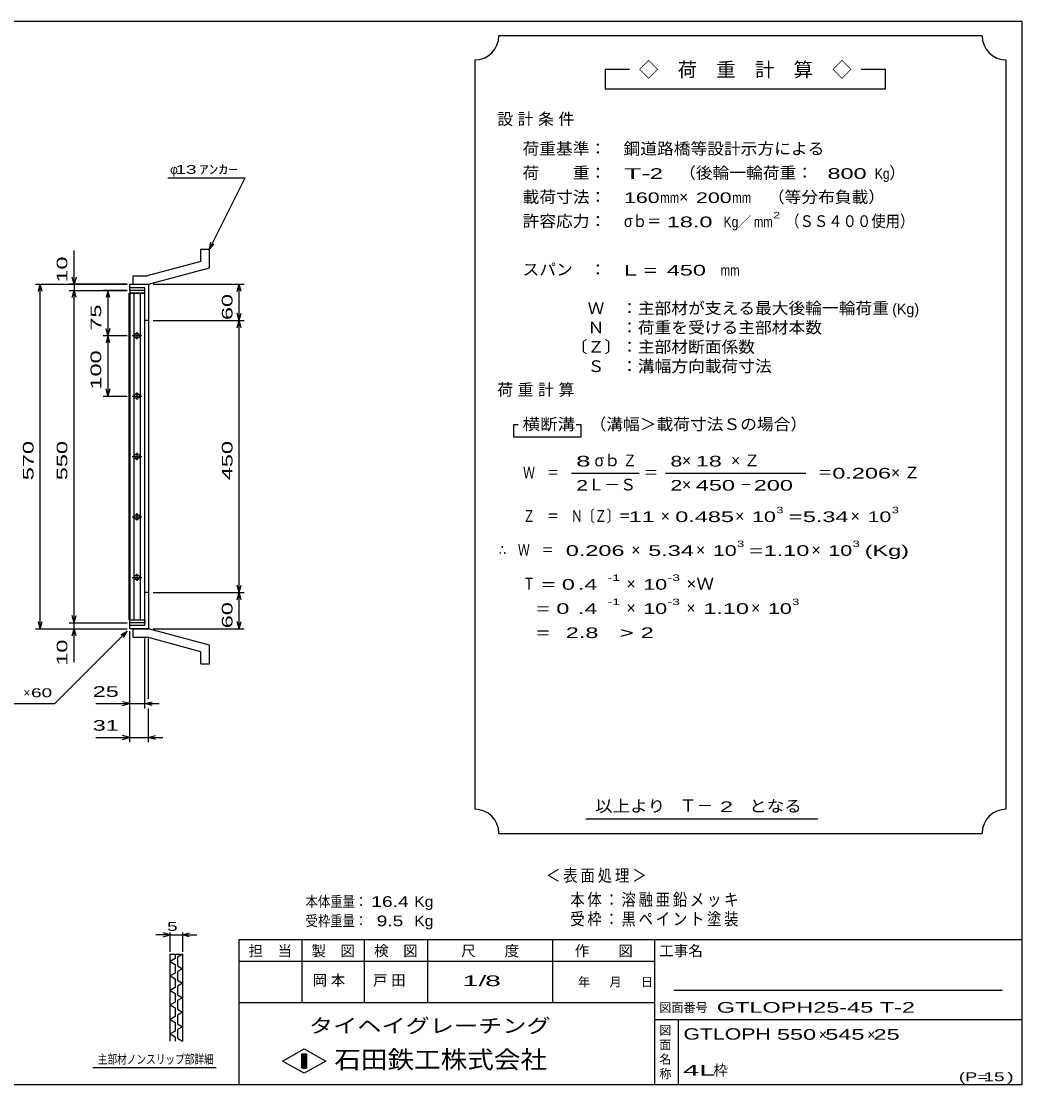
# Model space of a CAD drawing. Units: millimetres, scale not verified. Extents: x -1456 to 1385, y -1026 to 843.
# Drawn here: x -271 to 1385, y -917 to 843 of the extents above; entities that cross this region are included whole.
import ezdxf
from ezdxf.enums import TextEntityAlignment as Align

# ---------------------------------------------------------------- set-up
doc = ezdxf.new("R2010")
doc.units = ezdxf.units.MM
doc.header["$LTSCALE"] = 8
for name, color, linetype, lineweight in [('0_2', 150, 'Continuous', 25), ('16', 3, 'Continuous', 25), ('19', 6, 'Continuous', 25), ('22', 4, 'Continuous', 25), ('24', 2, 'Continuous', 25), ('32', 4, 'Continuous', 25)]:
    doc.layers.add(name, color=color, linetype=linetype, lineweight=lineweight)
doc.styles.add('ベクトル', font='')
doc.styles.get('ベクトル').set_extended_font_data('ベクトル')

msp = doc.modelspace()

# ---------------------------------------------------------------- linework, layer by layer
at = {"layer": '0_2'}
for p, q in [((-1383.2, 842.8), (1384.8, 842.8)), ((1384.8, 842.8), (1384.8, -917.2)), ((1384.8, -677.2), (88.8, -677.2)), ((88.8, -677.2), (88.8, -917.2)), ((192.8, -677.2), (192.8, -781.2)), ((296.8, -781.2), (296.8, -677.2)), ((400.8, -677.2), (400.8, -781.2)), ((608.8, -781.2), (608.8, -677.2)), ((776.8, -677.2), (776.8, -917.2)), ((776.8, -713.2), (88.8, -713.2)), ((1352.8, -761.2), (808.8, -761.2)), ((88.8, -781.2), (776.8, -781.2)), ((776.8, -809.2), (1384.8, -809.2)), ((816.8, -917.2), (816.8, -809.2)), ((160.8, -878), (196.8, -858)), ((196.8, -858), (232.8, -878)), ((196.8, -898), (160.8, -878)), ((192.8, -866), (200.8, -866)), ((192.8, -890), (192.8, -866)), ((192.8, -866), (194.4, -866)), ((194.4, -866), (194.4, -890)), ((196, -890), (196, -866)), ((196, -866), (197.6, -866)), ((232.8, -878), (196.8, -898)), ((197.6, -866), (197.6, -890)), ((199.2, -890), (199.2, -866)), ((199.2, -866), (200.8, -866)), ((200.8, -866), (200.8, -890)), ((200.8, -866), (200.8, -890)), ((200.8, -890), (192.8, -890)), ((194.4, -890), (196, -890)), ((197.6, -890), (199.2, -890)), ((1384.8, -917.2), (-1383.2, -917.2))]:
    msp.add_line(p, q, dxfattribs=at)
at = {"layer": '16'}
for p, q in [((-92.7, -148), (-92.7, 393)), ((-92.7, 393), (-92, 393)), ((-67, 397.5), (-92, 397.5)), ((-92, 397.5), (-92, 393)), ((-92, 393), (-67, 393)), ((-92, 393), (-92, -148)), ((-67, 393), (-92, 393)), ((-85, 393), (-85, -148)), ((-74, -148), (-74, 393)), ((-67, 393), (-67, 397.5)), ((-67, -148), (-67, 393)), ((-88, 322.5), (-72, 322.5)), ((-78, 325.5), (-82, 325.5)), ((-82, 319.5), (-78, 319.5)), ((-80, 328.5), (-80, 316.5)), ((-88, 222.5), (-72, 222.5)), ((-78, 225.5), (-82, 225.5)), ((-82, 219.5), (-78, 219.5)), ((-80, 228.5), (-80, 216.5)), ((-78, 125.5), (-82, 125.5)), ((-80, 128.5), (-80, 116.5)), ((-88, 122.5), (-72, 122.5)), ((-82, 119.5), (-78, 119.5)), ((-88, 22.5), (-72, 22.5)), ((-78, 25.5), (-82, 25.5)), ((-82, 19.5), (-78, 19.5)), ((-80, 28.5), (-80, 16.5)), ((-88, -77.5), (-72, -77.5)), ((-78, -74.5), (-82, -74.5)), ((-82, -80.5), (-78, -80.5)), ((-80, -71.5), (-80, -83.5)), ((-92, -148), (-92.7, -148)), ((-92, -148), (-67, -148)), ((-92, -152.5), (-92, -148)), ((-92, -148), (-67, -148)), ((-67, -152.5), (-92, -152.5)), ((-67, -148), (-67, -152.5))]:
    msp.add_line(p, q, dxfattribs=at)
for centre, radius, start, end in [((-82, 322.5), 3, 90, 270), ((-80, 322.5), 4, 46.6, 133.4), ((-80, 322.5), 4, 226.6, 313.4), ((-78, 322.5), 3, 270, 90), ((-82, 222.5), 3, 90, 270), ((-80, 222.5), 4, 46.6, 133.4), ((-80, 222.5), 4, 226.6, 313.4), ((-78, 222.5), 3, 270, 90), ((-82, 122.5), 3, 90, 270), ((-80, 122.5), 4, 46.6, 133.4), ((-78, 122.5), 3, 270, 90), ((-80, 122.5), 4, 226.6, 313.4), ((-82, 22.5), 3, 90, 270), ((-80, 22.5), 4, 46.6, 133.4), ((-80, 22.5), 4, 226.6, 313.4), ((-78, 22.5), 3, 270, 90), ((-82, -77.5), 3, 90, 270), ((-80, -77.5), 4, 46.6, 133.4), ((-80, -77.5), 4, 226.6, 313.4), ((-78, -77.5), 3, 270, 90)]:
    msp.add_arc(centre, radius, start, end, dxfattribs=at)
at = {"layer": '19'}
for p, q in [((26, 465.5), (40, 465.5)), ((26, 445.5), (26, 465.5)), ((40, 434.5), (40, 465.5)), ((26, 445.5), (-63, 421.5)), ((-61, 407.5), (40, 434.5)), ((-92, 397.5), (-92, 407.5)), ((-92, 407.5), (-62, 407.5)), ((-86, 421.5), (-63, 421.5)), ((-86, 407.5), (-86, 421.5)), ((-86, 407.5), (-61, 407.5)), ((-62, 407.5), (-61, 406.5)), ((-61, 406.5), (-61, -161.5)), ((-67, 401.5), (-92, 401.5)), ((-67, -156.5), (-67, 401.5)), ((-61, 347.5), (-67, 347.5)), ((-61, -102.5), (-67, -102.5)), ((-92, -162.5), (-92, -152.5)), ((-92, -156.5), (-67, -156.5)), ((-62, -162.5), (-92, -162.5)), ((-86, -162.5), (-61, -162.5)), ((-86, -176.5), (-86, -162.5)), ((-61, -161.5), (-62, -162.5)), ((40, -189.5), (-61, -162.5)), ((-86, -176.5), (-63, -176.5)), ((26, -200.5), (-63, -176.5)), ((40, -220.5), (40, -189.5)), ((26, -220.5), (26, -200.5)), ((26, -220.5), (40, -220.5))]:
    msp.add_line(p, q, dxfattribs=at)
at = {"layer": '22'}
for p, q in [((-29, 583.5), (99, 583.5)), ((40, 465.5), (99, 583.5)), ((40, 465.5), (42.4, 477.2)), ((-184, 407.5), (-184, 463.5)), ((40, 465.5), (48, 474.3)), ((-248, 407.5), (-96, 407.5)), ((-243.2, 395.5), (-240, 407.5)), ((-236.8, 395.5), (-240, 407.5)), ((-240, -162.5), (-240, 407.5)), ((-96, 407.5), (-192, 407.5)), ((-184, 407.5), (-187.2, 419.5)), ((-180.8, 419.5), (-184, 407.5)), ((-184, 407.5), (-184, 397.5)), ((-53, 407.5), (97.4, 407.5)), ((86.2, 395.5), (89.4, 407.5)), ((92.6, 395.5), (89.4, 407.5)), ((89.4, 347.5), (89.4, 407.5)), ((-192, 397.5), (-96, 397.5)), ((-187.2, 385.5), (-184, 397.5)), ((-180.8, 385.5), (-184, 397.5)), ((-184, -152.5), (-184, 397.5)), ((-96, 397.5), (-136, 397.5)), ((-128, 397.5), (-131.2, 385.5)), ((-124.8, 385.5), (-128, 397.5)), ((-128, 397.5), (-128, 322.5)), ((89.4, 347.5), (86.2, 359.5)), ((89.4, 347.5), (92.6, 359.5)), ((-128, 322.5), (-131.2, 334.5)), ((-124.8, 334.5), (-128, 322.5)), ((-53, 347.5), (97.4, 347.5)), ((86.2, 335.5), (89.4, 347.5)), ((92.6, 335.5), (89.4, 347.5)), ((89.4, -102.5), (89.4, 347.5)), ((-136, 322.5), (-96, 322.5)), ((-128, 322.5), (-131.2, 310.5)), ((-124.8, 310.5), (-128, 322.5)), ((-128, 322.5), (-128, 222.5)), ((-128, 222.5), (-131.2, 234.5)), ((-124.8, 234.5), (-128, 222.5)), ((-136, 222.5), (-96, 222.5)), ((-53, -102.5), (97.4, -102.5)), ((89.4, -102.5), (86.2, -90.5)), ((86.2, -114.5), (89.4, -102.5)), ((89.4, -102.5), (92.6, -90.5)), ((92.6, -114.5), (89.4, -102.5)), ((89.4, -162.5), (89.4, -102.5)), ((-184, -152.5), (-187.2, -140.5)), ((-184, -152.5), (-180.8, -140.5)), ((-240, -162.5), (-243.2, -150.5)), ((-240, -162.5), (-236.8, -150.5)), ((-192, -152.5), (-96, -152.5)), ((-184, -162.5), (-184, -152.5)), ((89.4, -162.5), (86.2, -150.5)), ((89.4, -162.5), (92.6, -150.5)), ((-248, -162.5), (-96, -162.5)), ((-216, -286.5), (-96, -166.5)), ((-192, -162.5), (-96, -162.5)), ((-187.2, -174.5), (-184, -162.5)), ((-180.8, -174.5), (-184, -162.5)), ((-184, -218.5), (-184, -162.5)), ((-106.4, -172.9), (-96, -166.5)), ((-102.4, -176.9), (-96, -166.5)), ((-92, -294.5), (-92, -166.5)), ((-92, -350.5), (-92, -166.5)), ((-53, -162.5), (97.4, -162.5)), ((-67, -294.5), (-67, -178.7)), ((-61, -278.5), (-61, -178.7)), ((-376, -286.5), (-216, -286.5)), ((-148, -286.5), (-92, -286.5)), ((-92, -286.5), (-104, -283.3)), ((-104, -289.7), (-92, -286.5)), ((-92, -286.5), (-67, -286.5)), ((-67, -286.5), (-55, -283.3)), ((-55, -289.7), (-67, -286.5)), ((-67, -286.5), (-43, -286.5)), ((-61, -350.5), (-61, -294.5)), ((-148, -342.5), (-92, -342.5)), ((-92, -342.5), (-104, -339.3)), ((-104, -345.7), (-92, -342.5)), ((-92, -342.5), (-61, -342.5)), ((-61, -342.5), (-49, -339.3)), ((-49, -345.7), (-61, -342.5)), ((-61, -342.5), (-37, -342.5))]:
    msp.add_line(p, q, dxfattribs=at)
at = {"layer": '24', "color": 4}
for p, q in [((1319.2, 818.8), (519.2, 818.8)), ((479.2, 778.8), (479.2, -461.2)), ((1359.2, -461.2), (1359.2, 778.8)), ((735.2, 762.8), (695.2, 762.8)), ((695.2, 762.8), (695.2, 730.8)), ((1159.2, 762.8), (1119.2, 762.8)), ((1159.2, 730.8), (1159.2, 762.8)), ((695.2, 730.8), (1159.2, 730.8)), ((551.2, 174.8), (543.2, 174.8)), ((543.2, 174.8), (543.2, 154.8)), ((655.2, 174.8), (647.2, 174.8)), ((655.2, 154.8), (655.2, 174.8)), ((543.2, 154.8), (655.2, 154.8)), ((639.2, 94.8), (751.2, 94.8)), ((795.2, 94.8), (1027.2, 94.8)), ((663.2, -477.2), (1047.2, -477.2)), ((519.2, -501.2), (1319.2, -501.2))]:
    msp.add_line(p, q, dxfattribs=at)
for centre, start, end in [((479.2, 818.8), 270, 0), ((1359.2, 818.8), 180, 270), ((479.2, -501.2), 0, 90), ((1359.2, -501.2), 90, 180)]:
    msp.add_arc(centre, 40, start, end, dxfattribs=at)
at = {"layer": '32'}
for p, q in [((-24.8, -669.2), (-36.8, -666)), ((-24.8, -697.2), (-24.8, -665.2)), ((-4.8, -665.2), (-4.8, -697.2)), ((-4.8, -669.2), (7.2, -666)), ((-24.8, -669.2), (-48.8, -669.2)), ((-36.8, -672.4), (-24.8, -669.2)), ((-24.8, -669.2), (-4.8, -669.2)), ((7.2, -672.4), (-4.8, -669.2)), ((-4.8, -669.2), (19.2, -669.2)), ((-24.8, -701.2), (-4.8, -701.2)), ((-24.8, -845.2), (-24.8, -701.2)), ((-16.8, -701.2), (-16.8, -708.4)), ((-4.8, -701.2), (-12.8, -706)), ((-4.8, -701.2), (-4.8, -845.2)), ((-16.8, -708.4), (-24.8, -713.2)), ((-24.8, -713.2), (-16.8, -718)), ((-16.8, -718), (-16.8, -732.4)), ((-12.8, -706), (-12.8, -720.4)), ((-12.8, -720.4), (-4.8, -725.2)), ((-16.8, -732.4), (-24.8, -737.2)), ((-24.8, -737.2), (-16.8, -742)), ((-4.8, -725.2), (-12.8, -730)), ((-12.8, -730), (-12.8, -744.4)), ((-16.8, -756.4), (-24.8, -761.2)), ((-16.8, -742), (-16.8, -756.4)), ((-12.8, -744.4), (-4.8, -749.2)), ((-4.8, -749.2), (-12.8, -754)), ((-12.8, -754), (-12.8, -768.4)), ((-24.8, -761.2), (-16.8, -766)), ((-16.8, -766), (-16.8, -780.4)), ((-12.8, -768.4), (-4.8, -773.2)), ((-4.8, -773.2), (-12.8, -778)), ((-16.8, -780.4), (-24.8, -785.2)), ((-24.8, -785.2), (-16.8, -790)), ((-16.8, -790), (-16.8, -804.4)), ((-12.8, -778), (-12.8, -792.4)), ((-16.8, -804.4), (-24.8, -809.2)), ((-24.8, -809.2), (-16.8, -814)), ((-12.8, -792.4), (-4.8, -797.2)), ((-4.8, -797.2), (-12.8, -802)), ((-12.8, -802), (-12.8, -816.4)), ((-16.8, -814), (-16.8, -828.4)), ((-12.8, -816.4), (-4.8, -821.2)), ((-4.8, -821.2), (-12.8, -826)), ((-12.8, -826), (-12.8, -840.4)), ((-16.8, -828.4), (-24.8, -833.2)), ((-24.8, -833.2), (-16.8, -838)), ((-16.8, -838), (-16.8, -845.2)), ((-12.8, -840.4), (-4.8, -845.2)), ((51.2, -889.2), (-152.8, -889.2))]:
    msp.add_line(p, q, dxfattribs=at)

# ---------------------------------------------------------------- texts
at = {"layer": '0_2', "style": 'ベクトル'}
for s, height, p in [('担\u3000当', 17.6, (104.8, -695.6)), ('製\u3000図', 17.6, (208.8, -695.6)), ('検\u3000図', 17.6, (312.8, -695.6)), ('尺\u3000\u3000度', 17.6, (456.8, -695.6)), ('作\u3000\u3000図', 17.6, (644.8, -695.6)), ('工事名', 17.6, (784.8, -695.6)), ('年', 14.7, (650.4, -747.2)), ('月', 14.7, (702.4, -747.2)), ('日', 14.7, (754.4, -747.2)), ('図面番号', 14.66, (784.8, -789.6)), ('図', 14.7, (784.8, -827.2)), ('面', 14.7, (784.8, -851.2)), ('名', 14.7, (784.8, -875.2)), ('称', 14.7, (784.8, -899.2))]:
    msp.add_text(s, height=height, dxfattribs=at).set_placement(p, align=Align.MIDDLE_LEFT)
at = {"layer": '0_2', "color": 222, "style": 'ベクトル'}
for s, height, width, p in [('タイヘイグレーチング', 23.46, 1.25, (204.8, -819.6)), ('石田鉄工株式会社', 29.33, 1.1, (246.8, -875.6))]:
    msp.add_text(s, height=height, dxfattribs=dict(at, width=width)).set_placement(p, align=Align.MIDDLE_LEFT)
at = {"layer": '22', "color": 2, "style": 'ベクトル'}
for s, height, p in [('φ', 14.7, (-25, 597.5)), ('×', 14.7, (-268, -268.5)), ('×', 17.6, (1048.8, -834)), ('×', 17.6, (1128.8, -834)), ('枠', 17.6, (874.4, -893.2))]:
    msp.add_text(s, height=height, dxfattribs=at).set_placement(p, align=Align.MIDDLE_LEFT)
for s, height, width, p in [(' 13 ', 14.66, 1.6, (-25, 597.5)), ('ｱﾝｶｰ', 14.66, 1.6, (23, 597.5)), (' 60 ', 14.66, 1.6, (-264, -268.5)), (' 25 ', 17.6, 1.65, (-164, -266.5)), (' 31 ', 17.6, 1.65, (-164, -322.5)), ('本体重量：', 17.6, 0.85, (199.2, -614)), (' 16.4', 17.6, 1.35, (299.2, -614)), ('Kg', 17.6, 1.1, (379.2, -614)), ('受枠重量：', 17.6, 0.85, (199.2, -646)), ('受枠重量：', 17.6, 0.85, (199.2, -646)), ('  9.5', 17.6, 1.35, (299.2, -646)), ('  9.5', 17.6, 1.35, (299.2, -646)), ('Kg', 17.6, 1.1, (379.2, -646)), ('Kg', 17.6, 1.1, (379.2, -646)), ('1/', 17.6, 2, (459.2, -745.2)), (' 8 ', 17.6, 2, (483.2, -745.2)), ('GTLOPH25-45 T-2           ', 17.6, 1.65, (880, -789.2)), ('GTLOPH', 18.77, 1.4, (824.8, -833.2)), (' 550 ', 17.6, 1.65, (968.8, -834)), (' 545 ', 17.6, 1.65, (1048.8, -834)), (' 25 ', 17.6, 1.65, (1128.8, -834)), ('4L', 17.6, 2.05, (824, -893.2)), ('(P=', 14.66, 1.55, (1280.8, -904)), (' 15 ', 14.66, 1.6, (1312.8, -904)), (')', 14.7, 1.6, (1360.8, -904))]:
    msp.add_text(s, height=height, dxfattribs=dict(at, width=width)).set_placement(p, align=Align.MIDDLE_LEFT)
at = {"layer": '22', "color": 2, "style": 'ベクトル', "width": 1.65}
for s, p in [(' 10 ', (-204, 399.5)), (' 60 ', (69.4, 337.5)), (' 75 ', (-148, 320)), (' 100 ', (-148, 222.5)), (' 570 ', (-260, 72.5)), (' 550 ', (-204, 72.5)), (' 450 ', (69.4, 72.5)), (' 60 ', (69.4, -172.5)), (' 10 ', (-204, -234.5))]:
    msp.add_text(s, height=17.6, rotation=90, dxfattribs=at).set_placement(p, align=Align.MIDDLE_LEFT)
at = {"layer": '22', "color": 2, "attachment_point": 4, "style": 'ベクトル'}
for s, insert, char_height in [('\\T1.2;\\W0.85;＜表面処理＞', (597.2, -572), 20.53), ('\\T1.19;\\W0.85;本体：溶融亜鉛メッキ', (637.2, -612), 20.53), ('\\T1.19;\\W0.85;受枠：黒ペイント塗装', (637.2, -644), 20.53), ('\\T1.25;岡本\u3000', (210.8, -745.2), 17.6), ('\\T1.25;戸田\u3000', (310.8, -745.2), 17.6)]:
    msp.add_mtext(s, dxfattribs=dict(at, insert=insert, char_height=char_height))
at = {"layer": '24', "style": 'ベクトル'}
for s, height, p in [('◇\u3000荷\u3000重\u3000計\u3000算\u3000◇', 23.46, (751.2, 762.8)), ('）', 19.4, (1165.6, 592)), ('×', 19.4, (817.6, 552)), ('／', 17.6, (913.2, 510.8)), ('(Kg)', 17.6, (1170.4, 366.8)), ('σｂ', 19.35, (677.6, 116)), ('×', 19.4, (822.4, 116)), ('Ｌ－Ｓ', 19.35, (667.2, 76)), ('×', 19.4, (822.4, 76)), ('×', 19.4, (787.2, 24)), ('×', 19.4, (910.4, 24)), ('×', 19.4, (1101.6, 24)), ('×', 19.4, (738.4, -32)), ('×', 19.4, (845.6, -32)), ('×', 19.4, (1036.8, -32)), ('×', 19.4, (730.4, -88)), ('×', 19.4, (730.4, -128)), ('×', 19.4, (829.6, -128)), ('×', 19.4, (936.8, -128)), ('Ｔ－', 20.53, (818.4, -455.2))]:
    msp.add_text(s, height=height, dxfattribs=at).set_placement(p, align=Align.MIDDLE_LEFT)
for s, height, width, p in [('荷重基準：\u3000', 19.35, 1.05, (558.4, 632)), ('鋼道路橋等設計示方による', 19.35, 1.05, (725.6, 632)), ('荷\u3000\u3000重：\u3000', 19.35, 1.05, (558.4, 592)), ('T-', 17.6, 2, (726.4, 590.8)), (' 2 ', 17.6, 1.65, (758.4, 590.8)), ('（後輪一輪荷重：', 19.35, 1.05, (817.6, 592)), ('  800', 17.6, 1.65, (1041.6, 590.8)), ('Kg', 17.6, 0.85, (1141.6, 590.8)), ('載荷寸法：\u3000', 19.35, 1.05, (558.4, 552)), ('\u3000（等分布負載）', 19.35, 1.05, (936.8, 552)), ('160', 17.6, 1.5, (726.4, 550.8)), ('mm', 17.6, 0.8, (786.4, 550.8)), ('200', 17.6, 1.5, (845.6, 550.8)), ('mm', 17.6, 0.8, (905.6, 550.8)), ('許容応力：\u3000', 19.35, 1.05, (558.4, 512)), ('σｂ＝', 19.35, 0.9, (726.4, 512)), (' 18.0', 17.6, 1.65, (786.4, 510.8)), ('Kg', 17.6, 0.85, (891.2, 510.8)), ('mm', 17.6, 0.8, (941.2, 510.8)), ('2', 10.6, 1.5, (973.2, 522)), ('（ＳＳ４００使用）', 19.35, 0.9, (993.2, 512)), ('スパン\u3000：\u3000', 19.35, 1.05, (558.4, 432)), ('L =', 17.6, 1.65, (726.4, 430.8)), (' 450 ', 17.6, 1.65, (786.4, 430.8)), ('mm', 17.6, 0.8, (886.4, 430.8)), ('\u3000Ｗ\u3000：主部材が支える最大後輪一輪荷重', 19.35, 1.05, (638.4, 368)), ('\u3000Ｎ\u3000：荷重を受ける主部材本数', 19.35, 1.05, (638.4, 336)), ('〔Ｚ〕：主部材断面係数', 19.35, 1.05, (638.4, 304)), ('\u3000Ｓ\u3000：溝幅方向載荷寸法', 19.35, 1.05, (638.4, 272)), ('横断溝', 19.35, 1.1, (558.4, 176)), ('\u3000（溝幅＞載荷寸法Ｓの場合）', 19.35, 1.05, (641.6, 176)), ('8', 17.6, 1.8, (647.2, 114.8)), ('Ｚ', 19.4, 0.9, (724, 116)), ('8', 17.6, 1.5, (803.2, 114.8)), (' 18 ', 17.6, 1.65, (834.4, 114.8)), ('Ｗ\u3000＝', 19.35, 0.75, (559.2, 96)), ('＝', 19.4, 0.9, (759.2, 96)), ('＝', 19.4, 0.9, (1047.2, 96)), ('0.206', 17.6, 1.65, (1071.2, 94.8)), ('2', 17.6, 1.5, (647.2, 74.8)), ('2', 17.6, 1.5, (803.2, 74.8)), (' 450 ', 17.6, 1.65, (834.4, 74.8)), ('－', 19.4, 0.75, (918.4, 76)), (' 200 ', 17.6, 1.65, (930.4, 74.8)), ('Ｚ\u3000＝\u3000Ｎ〔Ｚ〕＝', 19.35, 0.75, (559.2, 24)), ('3', 10.6, 1.5, (978.4, 34)), ('3', 10.6, 1.5, (1169.6, 34)), (' 11 ', 17.6, 1.65, (723.2, 22.8)), ('0.485', 17.6, 1.65, (811.2, 22.8)), ('10', 17.6, 1.5, (938.4, 22.8)), ('=', 17.6, 1.7, (998.4, 22.8)), ('5.34', 17.6, 1.65, (1022.4, 22.8)), ('10', 17.6, 1.5, (1129.6, 22.8)), ('3', 10.6, 1.5, (913.6, -22)), ('3', 10.6, 1.5, (1104.8, -22)), ('∴\u3000Ｗ\u3000＝', 19.35, 0.75, (519.2, -32)), (' 0.206', 17.6, 1.65, (619.2, -33.2)), ('5.34', 17.6, 1.65, (766.4, -33.2)), ('10', 17.6, 1.5, (873.6, -33.2)), ('=', 17.6, 1.7, (933.6, -33.2)), ('1.10', 17.6, 1.65, (957.6, -33.2)), ('10', 17.6, 1.5, (1064.8, -33.2)), ('(Kg)', 17.6, 1.65, (1124.8, -33.2)), ('Ｔ', 19.4, 0.75, (559.2, -88)), (' = 0', 17.6, 1.65, (579.2, -89.2)), (' .4 ', 17.6, 1.65, (639.2, -89.2)), ('-1', 10.56, 1.65, (699.2, -78)), ('10', 17.6, 1.5, (758.4, -89.2)), ('-3', 10.56, 1.65, (798.4, -78)), ('×Ｗ', 19.35, 1.1, (829.6, -88)), ('  = 0', 17.6, 1.65, (559.2, -129.2)), (' .4 ', 17.6, 1.65, (639.2, -129.2)), ('-1', 10.56, 1.65, (699.2, -118)), ('10', 17.6, 1.5, (758.4, -129.2)), ('-3', 10.56, 1.65, (798.4, -118)), ('1.10', 17.6, 1.65, (857.6, -129.2)), ('10', 17.6, 1.5, (964.8, -129.2)), ('3', 10.6, 1.5, (1004.8, -118)), ('  =', 17.6, 1.65, (559.2, -169.2)), (' 2.8', 17.6, 1.65, (619.2, -169.2)), ('>', 17.6, 1.7, (719.2, -169.2)), (' 2 ', 17.6, 1.65, (743.2, -169.2)), ('以上より\u3000', 19.35, 1.1, (678.4, -456)), (' 2 ', 17.6, 1.65, (874.4, -457.2)), ('となる', 19.35, 1.1, (933.6, -456))]:
    msp.add_text(s, height=height, dxfattribs=dict(at, width=width)).set_placement(p, align=Align.MIDDLE_LEFT)
at = {"layer": '24', "char_height": 19.35, "attachment_point": 4, "style": 'ベクトル'}
for s, insert in [('\\T1.28;設計条件', (516.4, 680)), ('\\T1.28;荷重計算', (516.4, 232)), ('\\T1.42;×Ｚ', (903.6, 116)), ('\\T1.42;×Ｚ', (1168.4, 96))]:
    msp.add_mtext(s, dxfattribs=dict(at, insert=insert))
at = {"layer": '32', "color": 2, "style": 'ベクトル'}
for s, width, p in [(' 5 ', 1.6, (-38.8, -655.2)), ('主部材ノンスリップ部詳細', 0.8, (-144.8, -875.2))]:
    msp.add_text(s, height=14.66, dxfattribs=dict(at, width=width)).set_placement(p, align=Align.MIDDLE_LEFT)

doc.saveas('drawing.dxf')
